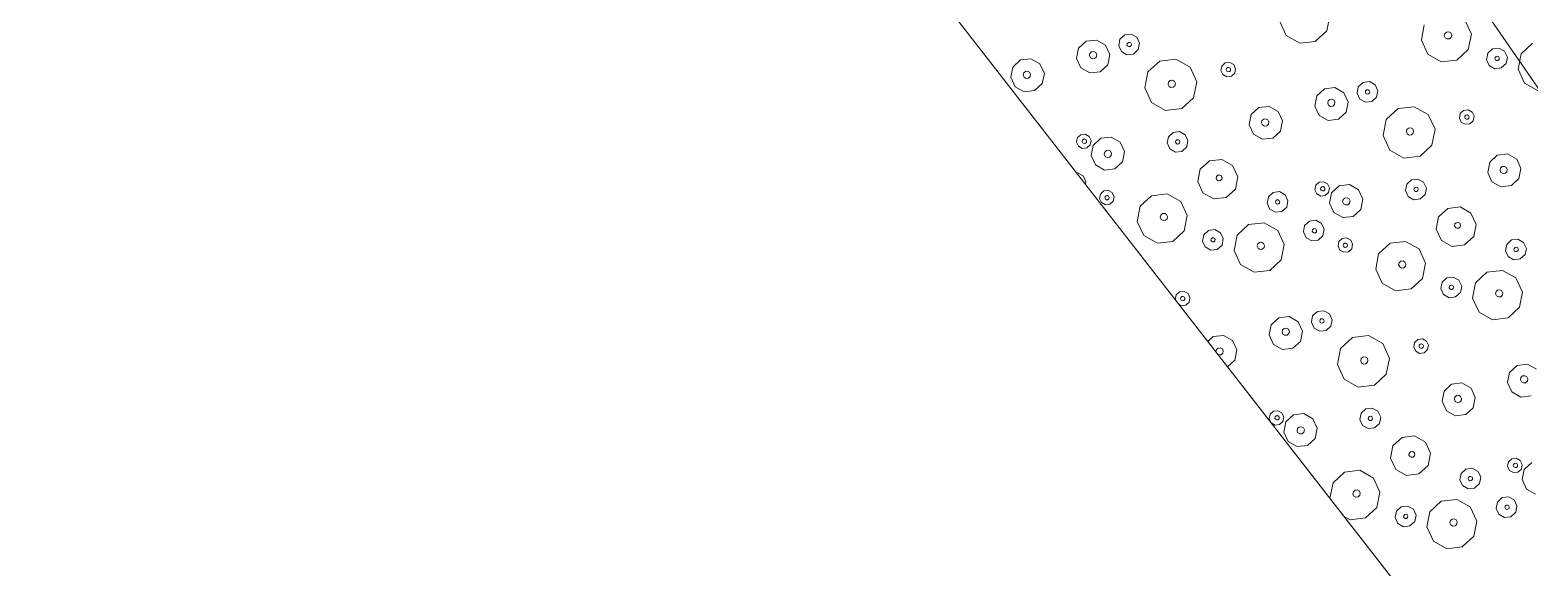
# Model space of a CAD drawing. Header units: metres. Extents: x -2858 to 512, y -1995 to 1252.
# Drawn here: x -968.62 to -957.18, y -850.61 to -846.51 of the extents above; entities that cross this region are included whole.
import ezdxf

# ---------------------------------------------------------------- set-up
doc = ezdxf.new("R2010")
doc.units = ezdxf.units.M
doc.layers.add('Calque commun', color=7, linetype='Continuous')
doc.layers.add('Calque11', color=7, linetype='Continuous')

# ---------------------------------------------------------------- blocks, each defined once
blk = doc.blocks.new('geometrebondepartleger')
at = {"layer": 'Calque11', "color": 7, "linetype": 'Continuous', "lineweight": 9}
blk.add_line((150.346, 147.439, 79), (130.18, 35.908, 79), dxfattribs=at)
blk = doc.blocks.new('pattern')
at = {"layer": 'Calque commun', "color": 54, "linetype": 'Continuous', "lineweight": 9}
for p, q in [((63.921, 53.619), (63.939, 53.542)), ((64.063, 53.527), (64.083, 53.573)), ((64.083, 53.573), (64.125, 53.598)), ((64.125, 53.598), (64.175, 53.593)), ((64.175, 53.593), (64.212, 53.561)), ((64.212, 53.561), (64.223, 53.512)), ((63.839, 53.429), (63.76, 53.436)), ((63.907, 53.469), (63.839, 53.429)), ((63.939, 53.542), (63.907, 53.469)), ((64.074, 53.479), (64.063, 53.527)), ((64.111, 53.446), (64.074, 53.479)), ((64.16, 53.442), (64.111, 53.446)), ((64.124, 53.525), (64.128, 53.535)), ((64.126, 53.515), (64.124, 53.525)), ((64.134, 53.508), (64.126, 53.515)), ((64.128, 53.535), (64.137, 53.54)), ((64.145, 53.507), (64.134, 53.508)), ((64.137, 53.54), (64.148, 53.539)), ((64.153, 53.513), (64.145, 53.507)), ((64.148, 53.539), (64.155, 53.532)), ((64.158, 53.522), (64.153, 53.513)), ((64.155, 53.532), (64.158, 53.522)), ((64.203, 53.467), (64.16, 53.442)), ((64.223, 53.512), (64.203, 53.467)), ((64.373, 53.422), (64.475, 53.482)), ((64.475, 53.482), (64.594, 53.471)), ((64.594, 53.471), (64.683, 53.393)), ((63.808, 53.36), (63.822, 53.392)), ((63.815, 53.326), (63.808, 53.36)), ((63.841, 53.304), (63.815, 53.326)), ((63.822, 53.392), (63.851, 53.41)), ((63.843, 53.36), (63.848, 53.369)), ((63.846, 53.35), (63.843, 53.36)), ((63.853, 53.343), (63.846, 53.35)), ((63.848, 53.369), (63.856, 53.375)), ((63.851, 53.41), (63.886, 53.406)), ((63.864, 53.342), (63.853, 53.343)), ((63.856, 53.375), (63.867, 53.374)), ((63.873, 53.347), (63.864, 53.342)), ((63.867, 53.374), (63.875, 53.367)), ((63.877, 53.357), (63.873, 53.347)), ((63.875, 53.367), (63.877, 53.357)), ((63.905, 53.318), (63.876, 53.3)), ((63.886, 53.406), (63.912, 53.383)), ((63.919, 53.35), (63.905, 53.318)), ((63.912, 53.383), (63.919, 53.35)), ((64.326, 53.313), (64.373, 53.422)), ((64.478, 53.315), (64.493, 53.324)), ((64.493, 53.324), (64.51, 53.322)), ((64.51, 53.322), (64.523, 53.311)), ((64.683, 53.393), (64.708, 53.277)), ((63.876, 53.3), (63.841, 53.304)), ((64.085, 53.176), (64.105, 53.221)), ((64.105, 53.221), (64.147, 53.246)), ((64.147, 53.246), (64.197, 53.241)), ((64.197, 53.241), (64.234, 53.209)), ((64.234, 53.209), (64.244, 53.16)), ((64.352, 53.197), (64.326, 53.313)), ((64.471, 53.299), (64.478, 53.315)), ((64.475, 53.282), (64.471, 53.299)), ((64.488, 53.271), (64.475, 53.282)), ((64.505, 53.269), (64.488, 53.271)), ((64.52, 53.278), (64.505, 53.269)), ((64.527, 53.294), (64.52, 53.278)), ((64.523, 53.311), (64.527, 53.294)), ((64.708, 53.277), (64.661, 53.168)), ((63.385, 53.095), (63.444, 53.042)), ((64.096, 53.127), (64.085, 53.176)), ((64.133, 53.095), (64.096, 53.127)), ((64.182, 53.09), (64.133, 53.095)), ((64.147, 53.171), (64.151, 53.18)), ((64.15, 53.16), (64.147, 53.171)), ((64.157, 53.153), (64.15, 53.16)), ((64.151, 53.18), (64.16, 53.185)), ((64.168, 53.153), (64.157, 53.153)), ((64.16, 53.185), (64.171, 53.184)), ((64.177, 53.158), (64.168, 53.153)), ((64.171, 53.184), (64.179, 53.177)), ((64.181, 53.167), (64.177, 53.158)), ((64.179, 53.177), (64.181, 53.167)), ((64.225, 53.115), (64.182, 53.09)), ((64.244, 53.16), (64.225, 53.115)), ((64.441, 53.119), (64.352, 53.197)), ((64.559, 53.108), (64.441, 53.119)), ((64.661, 53.168), (64.559, 53.108)), ((63.224, 52.912), (63.207, 52.989)), ((63.3, 52.972), (63.306, 52.988)), ((63.303, 52.955), (63.3, 52.972)), ((63.306, 52.988), (63.321, 52.997)), ((63.321, 52.997), (63.339, 52.995)), ((63.339, 52.995), (63.352, 52.984)), ((63.352, 52.984), (63.355, 52.967)), ((63.444, 53.042), (63.461, 52.965)), ((64.629, 53.001), (64.649, 53.046)), ((64.64, 52.952), (64.629, 53.001)), ((64.649, 53.046), (64.692, 53.071)), ((64.692, 53.071), (64.741, 53.066)), ((64.692, 52.996), (64.696, 53.005)), ((64.694, 52.985), (64.692, 52.996)), ((64.702, 52.979), (64.694, 52.985)), ((64.696, 53.005), (64.705, 53.01)), ((64.712, 52.978), (64.702, 52.979)), ((64.705, 53.01), (64.715, 53.009)), ((64.721, 52.983), (64.712, 52.978)), ((64.715, 53.009), (64.723, 53.002)), ((64.725, 52.992), (64.721, 52.983)), ((64.723, 53.002), (64.725, 52.992)), ((64.741, 53.066), (64.778, 53.034)), ((64.789, 52.985), (64.769, 52.94)), ((64.778, 53.034), (64.789, 52.985)), ((63.283, 52.86), (63.224, 52.912)), ((63.362, 52.852), (63.283, 52.86)), ((63.316, 52.944), (63.303, 52.955)), ((63.333, 52.942), (63.316, 52.944)), ((63.348, 52.951), (63.333, 52.942)), ((63.355, 52.967), (63.348, 52.951)), ((63.43, 52.893), (63.362, 52.852)), ((63.461, 52.965), (63.43, 52.893)), ((64.224, 52.814), (64.306, 52.862)), ((64.306, 52.862), (64.4, 52.853)), ((64.677, 52.92), (64.64, 52.952)), ((64.727, 52.915), (64.677, 52.92)), ((64.769, 52.94), (64.727, 52.915)), ((63.647, 52.712), (63.679, 52.784)), ((63.679, 52.784), (63.747, 52.825)), ((63.747, 52.825), (63.825, 52.817)), ((63.825, 52.817), (63.885, 52.765)), ((63.885, 52.765), (63.902, 52.688)), ((64.186, 52.727), (64.224, 52.814)), ((64.4, 52.853), (64.472, 52.79)), ((64.472, 52.79), (64.492, 52.698)), ((64.702, 52.724), (64.804, 52.784)), ((64.804, 52.784), (64.922, 52.773)), ((64.922, 52.773), (65.011, 52.695)), ((63.664, 52.635), (63.647, 52.712)), ((63.724, 52.582), (63.664, 52.635)), ((63.748, 52.696), (63.754, 52.712)), ((63.751, 52.679), (63.748, 52.696)), ((63.764, 52.668), (63.751, 52.679)), ((63.754, 52.712), (63.769, 52.721)), ((63.781, 52.666), (63.764, 52.668)), ((63.769, 52.721), (63.787, 52.719)), ((63.796, 52.675), (63.781, 52.666)), ((63.787, 52.719), (63.8, 52.708)), ((63.803, 52.691), (63.796, 52.675)), ((63.8, 52.708), (63.803, 52.691)), ((63.902, 52.688), (63.87, 52.615)), ((64.207, 52.634), (64.186, 52.727)), ((64.278, 52.571), (64.207, 52.634)), ((64.303, 52.716), (64.308, 52.728)), ((64.306, 52.702), (64.303, 52.716)), ((64.316, 52.693), (64.306, 52.702)), ((64.308, 52.728), (64.32, 52.735)), ((64.33, 52.692), (64.316, 52.693)), ((64.32, 52.735), (64.334, 52.734)), ((64.342, 52.699), (64.33, 52.692)), ((64.334, 52.734), (64.344, 52.725)), ((64.347, 52.711), (64.342, 52.699)), ((64.344, 52.725), (64.347, 52.711)), ((64.492, 52.698), (64.454, 52.611)), ((64.655, 52.615), (64.702, 52.724)), ((65.011, 52.695), (65.022, 52.643)), ((62.793, 52.408), (62.84, 52.517)), ((62.84, 52.517), (62.942, 52.577)), ((62.942, 52.577), (63.06, 52.566)), ((63.06, 52.566), (63.149, 52.487)), ((63.802, 52.575), (63.724, 52.582)), ((63.87, 52.615), (63.802, 52.575)), ((64.373, 52.562), (64.278, 52.571)), ((64.454, 52.611), (64.373, 52.562)), ((64.68, 52.499), (64.655, 52.615)), ((64.8, 52.601), (64.807, 52.617)), ((64.804, 52.584), (64.8, 52.601)), ((64.817, 52.573), (64.804, 52.584)), ((64.807, 52.617), (64.822, 52.626)), ((64.834, 52.571), (64.817, 52.573)), ((64.822, 52.626), (64.839, 52.624)), ((64.849, 52.58), (64.834, 52.571)), ((64.839, 52.624), (64.852, 52.613)), ((64.856, 52.596), (64.849, 52.58)), ((64.852, 52.613), (64.856, 52.596)), ((62.819, 52.292), (62.793, 52.408)), ((62.938, 52.394), (62.945, 52.41)), ((62.945, 52.41), (62.96, 52.418)), ((62.96, 52.418), (62.977, 52.417)), ((62.977, 52.417), (62.99, 52.405)), ((62.99, 52.405), (62.994, 52.388)), ((63.149, 52.487), (63.175, 52.372)), ((64.769, 52.421), (64.68, 52.499)), ((64.887, 52.41), (64.769, 52.421)), ((64.99, 52.47), (64.887, 52.41)), ((64.992, 52.476), (64.99, 52.47)), ((62.552, 52.27), (62.572, 52.316)), ((62.572, 52.316), (62.614, 52.341)), ((62.614, 52.341), (62.663, 52.336)), ((62.663, 52.336), (62.701, 52.304)), ((62.701, 52.304), (62.711, 52.255)), ((62.908, 52.214), (62.819, 52.292)), ((62.942, 52.377), (62.938, 52.394)), ((62.955, 52.365), (62.942, 52.377)), ((62.972, 52.364), (62.955, 52.365)), ((62.987, 52.373), (62.972, 52.364)), ((62.994, 52.388), (62.987, 52.373)), ((63.175, 52.372), (63.128, 52.263)), ((64.252, 52.301), (64.272, 52.347)), ((64.263, 52.253), (64.252, 52.301)), ((64.272, 52.347), (64.315, 52.372)), ((64.315, 52.372), (64.364, 52.367)), ((64.315, 52.296), (64.319, 52.306)), ((64.317, 52.286), (64.315, 52.296)), ((64.325, 52.279), (64.317, 52.286)), ((64.319, 52.306), (64.328, 52.311)), ((64.328, 52.311), (64.338, 52.31)), ((64.338, 52.31), (64.346, 52.303)), ((64.348, 52.293), (64.344, 52.284)), ((64.346, 52.303), (64.348, 52.293)), ((64.364, 52.367), (64.401, 52.334)), ((64.412, 52.286), (64.392, 52.241)), ((64.401, 52.334), (64.412, 52.286)), ((62.563, 52.222), (62.552, 52.27)), ((62.6, 52.189), (62.563, 52.222)), ((62.649, 52.185), (62.6, 52.189)), ((62.614, 52.265), (62.618, 52.275)), ((62.616, 52.255), (62.614, 52.265)), ((62.624, 52.248), (62.616, 52.255)), ((62.618, 52.275), (62.627, 52.28)), ((62.635, 52.247), (62.624, 52.248)), ((62.627, 52.28), (62.638, 52.279)), ((62.644, 52.253), (62.635, 52.247)), ((62.638, 52.279), (62.645, 52.272)), ((62.648, 52.262), (62.644, 52.253)), ((62.645, 52.272), (62.648, 52.262)), ((62.692, 52.21), (62.649, 52.185)), ((62.711, 52.255), (62.692, 52.21)), ((63.026, 52.202), (62.908, 52.214)), ((63.128, 52.263), (63.026, 52.202)), ((63.608, 52.22), (63.621, 52.252)), ((63.615, 52.186), (63.608, 52.22)), ((63.641, 52.163), (63.615, 52.186)), ((63.621, 52.252), (63.651, 52.269)), ((63.645, 52.217), (63.649, 52.227)), ((63.648, 52.207), (63.645, 52.217)), ((63.655, 52.2), (63.648, 52.207)), ((63.649, 52.227), (63.658, 52.232)), ((63.651, 52.269), (63.686, 52.266)), ((63.666, 52.199), (63.655, 52.2)), ((63.658, 52.232), (63.669, 52.231)), ((63.675, 52.205), (63.666, 52.199)), ((63.669, 52.231), (63.677, 52.224)), ((63.679, 52.214), (63.675, 52.205)), ((63.705, 52.178), (63.676, 52.16)), ((63.677, 52.224), (63.679, 52.214)), ((63.686, 52.266), (63.712, 52.243)), ((63.719, 52.21), (63.705, 52.178)), ((63.712, 52.243), (63.719, 52.21)), ((64.3, 52.22), (64.263, 52.253)), ((64.349, 52.216), (64.3, 52.22)), ((64.335, 52.278), (64.325, 52.279)), ((64.344, 52.284), (64.335, 52.278)), ((64.392, 52.241), (64.349, 52.216)), ((63.096, 52.095), (63.116, 52.141)), ((63.107, 52.047), (63.096, 52.095)), ((63.116, 52.141), (63.159, 52.166)), ((63.158, 52.09), (63.163, 52.1)), ((63.161, 52.08), (63.158, 52.09)), ((63.159, 52.166), (63.208, 52.161)), ((63.169, 52.073), (63.161, 52.08)), ((63.163, 52.1), (63.172, 52.105)), ((63.179, 52.072), (63.169, 52.073)), ((63.172, 52.105), (63.182, 52.104)), ((63.188, 52.078), (63.179, 52.072)), ((63.182, 52.104), (63.19, 52.097)), ((63.192, 52.087), (63.188, 52.078)), ((63.19, 52.097), (63.192, 52.087)), ((63.208, 52.161), (63.245, 52.129)), ((63.256, 52.08), (63.236, 52.035)), ((63.245, 52.129), (63.256, 52.08)), ((63.676, 52.16), (63.641, 52.163)), ((63.844, 51.984), (63.893, 52.098)), ((63.893, 52.098), (63.999, 52.16)), ((63.999, 52.16), (64.123, 52.149)), ((64.123, 52.149), (64.215, 52.067)), ((64.215, 52.067), (64.242, 51.946)), ((64.658, 52.042), (64.726, 52.082)), ((64.726, 52.082), (64.805, 52.075)), ((64.805, 52.075), (64.864, 52.022)), ((62.691, 51.909), (62.773, 51.957)), ((62.773, 51.957), (62.867, 51.948)), ((62.867, 51.948), (62.938, 51.885)), ((63.144, 52.014), (63.107, 52.047)), ((63.193, 52.01), (63.144, 52.014)), ((63.236, 52.035), (63.193, 52.01)), ((63.871, 51.863), (63.844, 51.984)), ((64.005, 51.968), (64.012, 51.984)), ((64.009, 51.952), (64.005, 51.968)), ((64.022, 51.94), (64.009, 51.952)), ((64.012, 51.984), (64.027, 51.993)), ((64.027, 51.993), (64.044, 51.991)), ((64.054, 51.947), (64.039, 51.938)), ((64.044, 51.991), (64.057, 51.98)), ((64.061, 51.963), (64.054, 51.947)), ((64.057, 51.98), (64.061, 51.963)), ((64.242, 51.946), (64.193, 51.833)), ((64.626, 51.97), (64.658, 52.042)), ((64.643, 51.892), (64.626, 51.97)), ((64.726, 51.962), (64.733, 51.978)), ((64.73, 51.945), (64.726, 51.962)), ((64.743, 51.934), (64.73, 51.945)), ((64.733, 51.978), (64.748, 51.987)), ((64.748, 51.987), (64.765, 51.985)), ((64.765, 51.985), (64.778, 51.973)), ((64.782, 51.957), (64.775, 51.941)), ((64.778, 51.973), (64.782, 51.957)), ((64.881, 51.945), (64.85, 51.873)), ((64.864, 52.022), (64.881, 51.945)), ((62.114, 51.807), (62.145, 51.879)), ((62.145, 51.879), (62.214, 51.919)), ((62.214, 51.919), (62.292, 51.912)), ((62.292, 51.912), (62.352, 51.86)), ((62.352, 51.86), (62.369, 51.782)), ((62.653, 51.822), (62.691, 51.909)), ((62.775, 51.823), (62.787, 51.83)), ((62.787, 51.83), (62.801, 51.829)), ((62.801, 51.829), (62.811, 51.82)), ((62.938, 51.885), (62.959, 51.793)), ((63.169, 51.819), (63.271, 51.879)), ((63.271, 51.879), (63.389, 51.868)), ((63.389, 51.868), (63.478, 51.789)), ((63.963, 51.782), (63.871, 51.863)), ((64.039, 51.938), (64.022, 51.94)), ((64.193, 51.833), (64.086, 51.77)), ((64.703, 51.84), (64.643, 51.892)), ((64.781, 51.832), (64.703, 51.84)), ((64.76, 51.932), (64.743, 51.934)), ((64.775, 51.941), (64.76, 51.932)), ((64.85, 51.873), (64.781, 51.832)), ((62.131, 51.729), (62.114, 51.807)), ((62.19, 51.677), (62.131, 51.729)), ((62.214, 51.791), (62.221, 51.807)), ((62.218, 51.774), (62.214, 51.791)), ((62.231, 51.762), (62.218, 51.774)), ((62.221, 51.807), (62.236, 51.815)), ((62.248, 51.761), (62.231, 51.762)), ((62.236, 51.815), (62.253, 51.814)), ((62.263, 51.77), (62.248, 51.761)), ((62.253, 51.814), (62.266, 51.802)), ((62.27, 51.785), (62.263, 51.77)), ((62.266, 51.802), (62.27, 51.785)), ((62.369, 51.782), (62.337, 51.71)), ((62.674, 51.729), (62.653, 51.822)), ((62.745, 51.666), (62.674, 51.729)), ((62.769, 51.81), (62.775, 51.823)), ((62.773, 51.797), (62.769, 51.81)), ((62.783, 51.788), (62.773, 51.797)), ((62.797, 51.786), (62.783, 51.788)), ((62.809, 51.793), (62.797, 51.786)), ((62.814, 51.806), (62.809, 51.793)), ((62.811, 51.82), (62.814, 51.806)), ((62.959, 51.793), (62.921, 51.706)), ((63.121, 51.71), (63.169, 51.819)), ((63.274, 51.712), (63.288, 51.72)), ((63.288, 51.72), (63.306, 51.719)), ((63.306, 51.719), (63.319, 51.707)), ((63.478, 51.789), (63.504, 51.674)), ((64.086, 51.77), (63.963, 51.782)), ((64.75, 51.764), (64.764, 51.796)), ((64.758, 51.73), (64.75, 51.764)), ((64.784, 51.707), (64.758, 51.73)), ((64.764, 51.796), (64.794, 51.813)), ((64.786, 51.764), (64.79, 51.773)), ((64.788, 51.753), (64.786, 51.764)), ((64.796, 51.747), (64.788, 51.753)), ((64.79, 51.773), (64.799, 51.778)), ((64.794, 51.813), (64.828, 51.81)), ((64.806, 51.746), (64.796, 51.747)), ((64.799, 51.778), (64.809, 51.777)), ((64.815, 51.751), (64.806, 51.746)), ((64.809, 51.777), (64.817, 51.77)), ((64.819, 51.76), (64.815, 51.751)), ((64.817, 51.77), (64.819, 51.76)), ((64.848, 51.722), (64.818, 51.704)), ((64.828, 51.81), (64.854, 51.787)), ((64.861, 51.753), (64.848, 51.722)), ((64.854, 51.787), (64.862, 51.754)), ((62.269, 51.67), (62.19, 51.677)), ((62.337, 51.71), (62.269, 51.67)), ((62.84, 51.657), (62.745, 51.666)), ((62.921, 51.706), (62.84, 51.657)), ((63.147, 51.594), (63.121, 51.71)), ((63.267, 51.696), (63.274, 51.712)), ((63.27, 51.679), (63.267, 51.696)), ((63.283, 51.667), (63.27, 51.679)), ((63.301, 51.666), (63.283, 51.667)), ((63.316, 51.675), (63.301, 51.666)), ((63.322, 51.691), (63.316, 51.675)), ((63.319, 51.707), (63.322, 51.691)), ((63.504, 51.674), (63.456, 51.565)), ((63.965, 51.576), (64.008, 51.601)), ((64.008, 51.601), (64.057, 51.596)), ((64.818, 51.704), (64.784, 51.707)), ((61.616, 51.582), (61.642, 51.466)), ((63.236, 51.516), (63.147, 51.594)), ((63.354, 51.504), (63.236, 51.516)), ((63.456, 51.565), (63.354, 51.504)), ((63.946, 51.531), (63.965, 51.576)), ((63.957, 51.482), (63.946, 51.531)), ((64.008, 51.526), (64.012, 51.535)), ((64.01, 51.515), (64.008, 51.526)), ((64.018, 51.508), (64.01, 51.515)), ((64.012, 51.535), (64.021, 51.54)), ((64.028, 51.508), (64.018, 51.508)), ((64.021, 51.54), (64.031, 51.539)), ((64.037, 51.513), (64.028, 51.508)), ((64.031, 51.539), (64.039, 51.532)), ((64.041, 51.522), (64.037, 51.513)), ((64.039, 51.532), (64.041, 51.522)), ((64.057, 51.596), (64.094, 51.564)), ((64.105, 51.515), (64.085, 51.47)), ((64.094, 51.564), (64.105, 51.515)), ((64.181, 51.466), (64.249, 51.506)), ((64.249, 51.506), (64.327, 51.498)), ((64.327, 51.498), (64.387, 51.446)), ((61.642, 51.466), (61.595, 51.358)), ((62.719, 51.396), (62.739, 51.442)), ((62.73, 51.348), (62.719, 51.396)), ((62.739, 51.442), (62.781, 51.467)), ((62.781, 51.467), (62.831, 51.462)), ((62.781, 51.391), (62.786, 51.401)), ((62.784, 51.381), (62.781, 51.391)), ((62.791, 51.374), (62.784, 51.381)), ((62.786, 51.401), (62.795, 51.406)), ((62.802, 51.373), (62.791, 51.374)), ((62.795, 51.406), (62.805, 51.405)), ((62.811, 51.378), (62.802, 51.373)), ((62.805, 51.405), (62.813, 51.398)), ((62.815, 51.388), (62.811, 51.378)), ((62.813, 51.398), (62.815, 51.388)), ((62.831, 51.462), (62.868, 51.429)), ((62.879, 51.381), (62.859, 51.336)), ((62.868, 51.429), (62.879, 51.381)), ((63.994, 51.45), (63.957, 51.482)), ((64.043, 51.445), (63.994, 51.45)), ((64.085, 51.47), (64.043, 51.445)), ((64.149, 51.393), (64.181, 51.466)), ((64.166, 51.316), (64.149, 51.393)), ((64.242, 51.376), (64.249, 51.392)), ((64.246, 51.359), (64.242, 51.376)), ((64.249, 51.392), (64.264, 51.4)), ((64.264, 51.4), (64.281, 51.399)), ((64.281, 51.399), (64.294, 51.387)), ((64.298, 51.37), (64.291, 51.354)), ((64.294, 51.387), (64.298, 51.37)), ((64.387, 51.446), (64.404, 51.369)), ((61.493, 51.297), (61.374, 51.308)), ((61.595, 51.358), (61.493, 51.297)), ((61.583, 51.236), (61.625, 51.261)), ((61.625, 51.261), (61.675, 51.256)), ((61.675, 51.256), (61.712, 51.223)), ((62.074, 51.315), (62.088, 51.347)), ((62.082, 51.281), (62.074, 51.315)), ((62.108, 51.258), (62.082, 51.281)), ((62.088, 51.347), (62.118, 51.364)), ((62.142, 51.255), (62.108, 51.258)), ((62.112, 51.312), (62.116, 51.322)), ((62.114, 51.302), (62.112, 51.312)), ((62.122, 51.295), (62.114, 51.302)), ((62.116, 51.322), (62.125, 51.327)), ((62.118, 51.364), (62.152, 51.361)), ((62.133, 51.294), (62.122, 51.295)), ((62.125, 51.327), (62.136, 51.326)), ((62.141, 51.299), (62.133, 51.294)), ((62.136, 51.326), (62.143, 51.319)), ((62.146, 51.309), (62.141, 51.299)), ((62.172, 51.273), (62.142, 51.255)), ((62.143, 51.319), (62.146, 51.309)), ((62.152, 51.361), (62.178, 51.338)), ((62.186, 51.304), (62.172, 51.273)), ((62.178, 51.338), (62.186, 51.304)), ((62.767, 51.315), (62.73, 51.348)), ((62.816, 51.311), (62.767, 51.315)), ((62.859, 51.336), (62.816, 51.311)), ((63.419, 51.276), (63.433, 51.308)), ((63.427, 51.242), (63.419, 51.276)), ((63.433, 51.308), (63.463, 51.326)), ((63.459, 51.273), (63.463, 51.283)), ((63.461, 51.263), (63.459, 51.273)), ((63.469, 51.256), (63.461, 51.263)), ((63.463, 51.326), (63.497, 51.322)), ((63.463, 51.283), (63.472, 51.288)), ((63.479, 51.255), (63.469, 51.256)), ((63.472, 51.288), (63.482, 51.287)), ((63.488, 51.261), (63.479, 51.255)), ((63.482, 51.287), (63.49, 51.28)), ((63.492, 51.27), (63.488, 51.261)), ((63.49, 51.28), (63.492, 51.27)), ((63.497, 51.322), (63.523, 51.299)), ((63.531, 51.266), (63.517, 51.234)), ((63.523, 51.299), (63.531, 51.266)), ((64.226, 51.263), (64.166, 51.316)), ((64.304, 51.256), (64.226, 51.263)), ((64.259, 51.347), (64.246, 51.359)), ((64.276, 51.346), (64.259, 51.347)), ((64.291, 51.354), (64.276, 51.346)), ((64.372, 51.296), (64.304, 51.256)), ((64.404, 51.369), (64.372, 51.296)), ((61.563, 51.19), (61.583, 51.236)), ((61.574, 51.142), (61.563, 51.19)), ((61.611, 51.109), (61.574, 51.142)), ((61.625, 51.185), (61.629, 51.195)), ((61.628, 51.175), (61.625, 51.185)), ((61.635, 51.168), (61.628, 51.175)), ((61.629, 51.195), (61.638, 51.2)), ((61.646, 51.167), (61.635, 51.168)), ((61.638, 51.2), (61.649, 51.199)), ((61.655, 51.172), (61.646, 51.167)), ((61.649, 51.199), (61.657, 51.192)), ((61.659, 51.182), (61.655, 51.172)), ((61.657, 51.192), (61.659, 51.182)), ((61.722, 51.175), (61.703, 51.13)), ((61.712, 51.223), (61.722, 51.175)), ((62.311, 51.079), (62.36, 51.192)), ((62.36, 51.192), (62.466, 51.255)), ((62.466, 51.255), (62.589, 51.243)), ((62.589, 51.243), (62.682, 51.162)), ((62.682, 51.162), (62.709, 51.041)), ((63.125, 51.137), (63.193, 51.177)), ((63.193, 51.177), (63.271, 51.17)), ((63.271, 51.17), (63.331, 51.117)), ((63.453, 51.22), (63.427, 51.242)), ((63.487, 51.216), (63.453, 51.22)), ((63.517, 51.234), (63.487, 51.216)), ((64.59, 51.115), (64.621, 51.188)), ((64.621, 51.188), (64.689, 51.228)), ((64.689, 51.228), (64.765, 51.221)), ((61.66, 51.105), (61.611, 51.109)), ((61.703, 51.13), (61.66, 51.105)), ((62.338, 50.958), (62.311, 51.079)), ((62.472, 51.063), (62.479, 51.079)), ((62.476, 51.046), (62.472, 51.063)), ((62.489, 51.035), (62.476, 51.046)), ((62.479, 51.079), (62.494, 51.088)), ((62.506, 51.033), (62.489, 51.035)), ((62.494, 51.088), (62.511, 51.086)), ((62.521, 51.042), (62.506, 51.033)), ((62.511, 51.086), (62.524, 51.075)), ((62.528, 51.058), (62.521, 51.042)), ((62.524, 51.075), (62.528, 51.058)), ((62.709, 51.041), (62.66, 50.928)), ((63.093, 51.064), (63.125, 51.137)), ((63.11, 50.987), (63.093, 51.064)), ((63.193, 51.057), (63.2, 51.073)), ((63.197, 51.04), (63.193, 51.057)), ((63.21, 51.028), (63.197, 51.04)), ((63.2, 51.073), (63.215, 51.081)), ((63.227, 51.027), (63.21, 51.028)), ((63.215, 51.081), (63.232, 51.08)), ((63.242, 51.035), (63.227, 51.027)), ((63.232, 51.08), (63.245, 51.068)), ((63.249, 51.051), (63.242, 51.035)), ((63.245, 51.068), (63.249, 51.051)), ((63.348, 51.04), (63.316, 50.967)), ((63.331, 51.117), (63.348, 51.04)), ((63.473, 51.026), (63.492, 51.071)), ((63.492, 51.071), (63.535, 51.096)), ((63.533, 51.024), (63.538, 51.033)), ((63.535, 51.096), (63.584, 51.092)), ((63.538, 51.033), (63.547, 51.039)), ((63.547, 51.039), (63.557, 51.038)), ((63.557, 51.038), (63.565, 51.031)), ((63.565, 51.031), (63.567, 51.021)), ((63.584, 51.092), (63.621, 51.059)), ((63.621, 51.059), (63.632, 51.011)), ((64.607, 51.038), (64.59, 51.115)), ((64.666, 50.986), (64.607, 51.038)), ((64.69, 51.1), (64.697, 51.116)), ((64.694, 51.083), (64.69, 51.1)), ((64.707, 51.071), (64.694, 51.083)), ((64.697, 51.116), (64.712, 51.124)), ((64.724, 51.07), (64.707, 51.071)), ((64.712, 51.124), (64.729, 51.123)), ((64.739, 51.078), (64.724, 51.07)), ((64.729, 51.123), (64.742, 51.111)), ((64.74, 51.081), (64.739, 51.078)), ((64.742, 51.111), (64.744, 51.103)), ((61.588, 50.805), (61.635, 50.914)), ((61.635, 50.914), (61.738, 50.974)), ((61.738, 50.974), (61.856, 50.963)), ((61.856, 50.963), (61.945, 50.884)), ((62.43, 50.876), (62.338, 50.958)), ((62.66, 50.928), (62.553, 50.865)), ((63.17, 50.935), (63.11, 50.987)), ((63.248, 50.927), (63.17, 50.935)), ((63.316, 50.967), (63.248, 50.927)), ((63.483, 50.978), (63.473, 51.026)), ((63.52, 50.945), (63.483, 50.978)), ((63.57, 50.94), (63.52, 50.945)), ((63.536, 51.014), (63.533, 51.024)), ((63.544, 51.007), (63.536, 51.014)), ((63.554, 51.006), (63.544, 51.007)), ((63.563, 51.011), (63.554, 51.006)), ((63.567, 51.021), (63.563, 51.011)), ((63.612, 50.965), (63.57, 50.94)), ((63.632, 51.011), (63.612, 50.965)), ((63.735, 50.812), (63.783, 50.92)), ((63.783, 50.92), (63.885, 50.981)), ((63.885, 50.981), (64.003, 50.97)), ((64.003, 50.97), (64.092, 50.891)), ((64.722, 50.981), (64.666, 50.986)), ((61.733, 50.791), (61.74, 50.807)), ((61.74, 50.807), (61.755, 50.815)), ((61.755, 50.815), (61.772, 50.814)), ((61.772, 50.814), (61.785, 50.802)), ((61.785, 50.802), (61.789, 50.785)), ((61.945, 50.884), (61.97, 50.768)), ((62.553, 50.865), (62.43, 50.876)), ((63.217, 50.859), (63.231, 50.89)), ((63.225, 50.825), (63.217, 50.859)), ((63.251, 50.802), (63.225, 50.825)), ((63.231, 50.89), (63.261, 50.908)), ((63.285, 50.799), (63.251, 50.802)), ((63.253, 50.858), (63.257, 50.868)), ((63.255, 50.848), (63.253, 50.858)), ((63.263, 50.841), (63.255, 50.848)), ((63.257, 50.868), (63.266, 50.873)), ((63.261, 50.908), (63.295, 50.905)), ((63.273, 50.84), (63.263, 50.841)), ((63.266, 50.873), (63.276, 50.872)), ((63.282, 50.846), (63.273, 50.84)), ((63.276, 50.872), (63.284, 50.865)), ((63.286, 50.855), (63.282, 50.846)), ((63.284, 50.865), (63.286, 50.855)), ((63.315, 50.816), (63.285, 50.799)), ((63.295, 50.905), (63.321, 50.882)), ((63.329, 50.848), (63.315, 50.816)), ((63.321, 50.882), (63.329, 50.848)), ((63.761, 50.696), (63.735, 50.812)), ((63.881, 50.797), (63.888, 50.813)), ((63.888, 50.813), (63.902, 50.822)), ((63.902, 50.822), (63.92, 50.82)), ((63.92, 50.82), (63.933, 50.809)), ((63.933, 50.809), (63.936, 50.792)), ((64.092, 50.891), (64.118, 50.775)), ((61.737, 50.774), (61.733, 50.791)), ((61.75, 50.762), (61.737, 50.774)), ((61.767, 50.761), (61.75, 50.762)), ((61.782, 50.769), (61.767, 50.761)), ((61.789, 50.785), (61.782, 50.769)), ((61.97, 50.768), (61.923, 50.66)), ((62.432, 50.671), (62.475, 50.696)), ((62.475, 50.696), (62.524, 50.691)), ((62.524, 50.691), (62.561, 50.659)), ((63.494, 50.674), (63.514, 50.719)), ((63.514, 50.719), (63.557, 50.745)), ((63.557, 50.745), (63.606, 50.74)), ((63.561, 50.678), (63.57, 50.684)), ((63.57, 50.684), (63.58, 50.683)), ((63.606, 50.74), (63.643, 50.707)), ((63.643, 50.707), (63.654, 50.659)), ((63.85, 50.617), (63.761, 50.696)), ((63.884, 50.781), (63.881, 50.797)), ((63.897, 50.769), (63.884, 50.781)), ((63.915, 50.767), (63.897, 50.769)), ((63.93, 50.776), (63.915, 50.767)), ((63.936, 50.792), (63.93, 50.776)), ((64.118, 50.775), (64.07, 50.666)), ((61.923, 50.66), (61.821, 50.599)), ((62.413, 50.625), (62.432, 50.671)), ((62.423, 50.577), (62.413, 50.625)), ((62.46, 50.544), (62.423, 50.577)), ((62.475, 50.62), (62.479, 50.63)), ((62.477, 50.61), (62.475, 50.62)), ((62.485, 50.603), (62.477, 50.61)), ((62.479, 50.63), (62.488, 50.635)), ((62.495, 50.602), (62.485, 50.603)), ((62.488, 50.635), (62.498, 50.634)), ((62.504, 50.608), (62.495, 50.602)), ((62.498, 50.634), (62.506, 50.627)), ((62.508, 50.617), (62.504, 50.608)), ((62.506, 50.627), (62.508, 50.617)), ((62.572, 50.61), (62.552, 50.565)), ((62.561, 50.659), (62.572, 50.61)), ((62.647, 50.56), (62.715, 50.601)), ((62.715, 50.601), (62.794, 50.593)), ((62.794, 50.593), (62.854, 50.541)), ((63.505, 50.626), (63.494, 50.674)), ((63.542, 50.593), (63.505, 50.626)), ((63.592, 50.588), (63.542, 50.593)), ((63.557, 50.669), (63.561, 50.678)), ((63.559, 50.659), (63.557, 50.669)), ((63.567, 50.652), (63.559, 50.659)), ((63.577, 50.651), (63.567, 50.652)), ((63.586, 50.656), (63.577, 50.651)), ((63.58, 50.683), (63.588, 50.676)), ((63.59, 50.666), (63.586, 50.656)), ((63.588, 50.676), (63.59, 50.666)), ((63.634, 50.614), (63.592, 50.588)), ((63.654, 50.659), (63.634, 50.614)), ((63.968, 50.606), (63.85, 50.617)), ((64.07, 50.666), (63.968, 50.606)), ((64.058, 50.544), (64.101, 50.57)), ((64.101, 50.57), (64.15, 50.565)), ((64.55, 50.624), (64.564, 50.656)), ((64.558, 50.59), (64.55, 50.624)), ((64.584, 50.567), (64.558, 50.59)), ((64.564, 50.656), (64.594, 50.673)), ((64.588, 50.621), (64.592, 50.63)), ((64.59, 50.611), (64.588, 50.621)), ((64.598, 50.604), (64.59, 50.611)), ((64.592, 50.63), (64.601, 50.636)), ((64.594, 50.673), (64.628, 50.67)), ((64.608, 50.603), (64.598, 50.604)), ((64.601, 50.636), (64.611, 50.635)), ((64.617, 50.608), (64.608, 50.603)), ((64.611, 50.635), (64.619, 50.628)), ((64.621, 50.618), (64.617, 50.608)), ((64.648, 50.581), (64.618, 50.564)), ((64.619, 50.628), (64.621, 50.618)), ((64.628, 50.67), (64.654, 50.647)), ((64.651, 50.589), (64.648, 50.581)), ((64.654, 50.647), (64.658, 50.628)), ((62.51, 50.54), (62.46, 50.544)), ((62.552, 50.565), (62.51, 50.54)), ((62.616, 50.488), (62.647, 50.56)), ((62.633, 50.411), (62.616, 50.488)), ((62.709, 50.47), (62.716, 50.486)), ((62.713, 50.454), (62.709, 50.47)), ((62.716, 50.486), (62.731, 50.495)), ((62.731, 50.495), (62.748, 50.494)), ((62.748, 50.494), (62.761, 50.482)), ((62.765, 50.465), (62.758, 50.449)), ((62.761, 50.482), (62.765, 50.465)), ((62.871, 50.464), (62.839, 50.391)), ((62.854, 50.541), (62.871, 50.464)), ((64.039, 50.499), (64.058, 50.544)), ((64.05, 50.451), (64.039, 50.499)), ((64.101, 50.494), (64.105, 50.504)), ((64.103, 50.484), (64.101, 50.494)), ((64.111, 50.477), (64.103, 50.484)), ((64.105, 50.504), (64.114, 50.509)), ((64.121, 50.476), (64.111, 50.477)), ((64.114, 50.509), (64.124, 50.508)), ((64.13, 50.481), (64.121, 50.476)), ((64.124, 50.508), (64.132, 50.501)), ((64.134, 50.491), (64.13, 50.481)), ((64.132, 50.501), (64.134, 50.491)), ((64.15, 50.565), (64.187, 50.532)), ((64.198, 50.484), (64.178, 50.439)), ((64.187, 50.532), (64.198, 50.484)), ((64.618, 50.564), (64.584, 50.567)), ((62.692, 50.358), (62.633, 50.411)), ((62.771, 50.351), (62.692, 50.358)), ((62.726, 50.442), (62.713, 50.454)), ((62.743, 50.44), (62.726, 50.442)), ((62.758, 50.449), (62.743, 50.44)), ((62.839, 50.391), (62.771, 50.351)), ((63.634, 50.312), (63.715, 50.361)), ((63.715, 50.361), (63.81, 50.352)), ((63.81, 50.352), (63.881, 50.289)), ((64.087, 50.418), (64.05, 50.451)), ((64.136, 50.413), (64.087, 50.418)), ((64.178, 50.439), (64.136, 50.413)), ((63.056, 50.21), (63.088, 50.283)), ((63.088, 50.283), (63.156, 50.323)), ((63.156, 50.323), (63.235, 50.316)), ((63.235, 50.316), (63.294, 50.263)), ((63.294, 50.263), (63.311, 50.186)), ((63.596, 50.225), (63.634, 50.312)), ((63.712, 50.214), (63.718, 50.227)), ((63.718, 50.227), (63.729, 50.234)), ((63.729, 50.234), (63.743, 50.232)), ((63.743, 50.232), (63.754, 50.223)), ((63.881, 50.289), (63.902, 50.196)), ((64.111, 50.223), (64.213, 50.283)), ((64.213, 50.283), (64.331, 50.272)), ((64.331, 50.272), (64.42, 50.193)), ((63.074, 50.133), (63.056, 50.21)), ((63.133, 50.081), (63.074, 50.133)), ((63.157, 50.194), (63.164, 50.21)), ((63.161, 50.178), (63.157, 50.194)), ((63.174, 50.166), (63.161, 50.178)), ((63.164, 50.21), (63.179, 50.219)), ((63.191, 50.164), (63.174, 50.166)), ((63.179, 50.219), (63.196, 50.217)), ((63.206, 50.173), (63.191, 50.164)), ((63.196, 50.217), (63.209, 50.206)), ((63.213, 50.189), (63.206, 50.173)), ((63.209, 50.206), (63.213, 50.189)), ((63.28, 50.113), (63.212, 50.073)), ((63.311, 50.186), (63.28, 50.113)), ((63.616, 50.133), (63.596, 50.225)), ((63.688, 50.07), (63.616, 50.133)), ((63.715, 50.201), (63.712, 50.214)), ((63.725, 50.191), (63.715, 50.201)), ((63.739, 50.19), (63.725, 50.191)), ((63.751, 50.197), (63.739, 50.19)), ((63.757, 50.21), (63.751, 50.197)), ((63.754, 50.223), (63.757, 50.21)), ((63.902, 50.196), (63.864, 50.109)), ((64.064, 50.114), (64.111, 50.223)), ((64.09, 49.998), (64.064, 50.114)), ((64.209, 50.099), (64.216, 50.115)), ((64.216, 50.115), (64.231, 50.124)), ((64.231, 50.124), (64.248, 50.123)), ((64.248, 50.123), (64.261, 50.111)), ((64.42, 50.193), (64.446, 50.077)), ((62.249, 50.015), (62.352, 50.076)), ((62.352, 50.076), (62.47, 50.064)), ((62.47, 50.064), (62.559, 49.986)), ((63.212, 50.073), (63.133, 50.081)), ((63.782, 50.061), (63.688, 50.07)), ((63.864, 50.109), (63.782, 50.061)), ((64.179, 49.919), (64.09, 49.998)), ((64.213, 50.083), (64.209, 50.099)), ((64.226, 50.071), (64.213, 50.083)), ((64.243, 50.069), (64.226, 50.071)), ((64.258, 50.078), (64.243, 50.069)), ((64.265, 50.094), (64.258, 50.078)), ((64.261, 50.111), (64.265, 50.094)), ((64.446, 50.077), (64.399, 49.968)), ((62.559, 49.986), (62.585, 49.87)), ((64.297, 49.908), (64.179, 49.919)), ((64.399, 49.968), (64.297, 49.908)), ((62.585, 49.87), (62.537, 49.761)), ((63.662, 49.8), (63.681, 49.845)), ((63.673, 49.752), (63.662, 49.8)), ((63.681, 49.845), (63.724, 49.87)), ((63.724, 49.87), (63.773, 49.866)), ((63.724, 49.795), (63.728, 49.804)), ((63.726, 49.785), (63.724, 49.795)), ((63.734, 49.778), (63.726, 49.785)), ((63.728, 49.804), (63.737, 49.809)), ((63.744, 49.777), (63.734, 49.778)), ((63.737, 49.809), (63.747, 49.809)), ((63.753, 49.782), (63.744, 49.777)), ((63.747, 49.809), (63.755, 49.802)), ((63.757, 49.792), (63.753, 49.782)), ((63.755, 49.802), (63.757, 49.792)), ((63.773, 49.866), (63.81, 49.833)), ((63.821, 49.785), (63.801, 49.739)), ((63.81, 49.833), (63.821, 49.785)), ((63.017, 49.719), (63.031, 49.75)), ((63.024, 49.685), (63.017, 49.719)), ((63.05, 49.662), (63.024, 49.685)), ((63.031, 49.75), (63.06, 49.768)), ((63.085, 49.659), (63.05, 49.662)), ((63.055, 49.716), (63.059, 49.725)), ((63.057, 49.706), (63.055, 49.716)), ((63.065, 49.699), (63.057, 49.706)), ((63.059, 49.725), (63.068, 49.731)), ((63.06, 49.768), (63.095, 49.765)), ((63.075, 49.698), (63.065, 49.699)), ((63.068, 49.731), (63.078, 49.73)), ((63.084, 49.703), (63.075, 49.698)), ((63.078, 49.73), (63.086, 49.723)), ((63.088, 49.713), (63.084, 49.703)), ((63.115, 49.676), (63.085, 49.659)), ((63.086, 49.723), (63.088, 49.713)), ((63.095, 49.765), (63.121, 49.742)), ((63.128, 49.708), (63.115, 49.676)), ((63.121, 49.742), (63.128, 49.708)), ((63.302, 49.596), (63.409, 49.659)), ((63.409, 49.659), (63.532, 49.647)), ((63.71, 49.719), (63.673, 49.752)), ((63.759, 49.714), (63.71, 49.719)), ((63.801, 49.739), (63.759, 49.714)), ((64.362, 49.68), (64.376, 49.712)), ((64.369, 49.646), (64.362, 49.68)), ((64.376, 49.712), (64.406, 49.729)), ((64.401, 49.677), (64.406, 49.687)), ((64.404, 49.667), (64.401, 49.677)), ((64.411, 49.66), (64.404, 49.667)), ((64.406, 49.729), (64.44, 49.726)), ((64.406, 49.687), (64.414, 49.692)), ((64.422, 49.659), (64.411, 49.66)), ((64.414, 49.692), (64.425, 49.691)), ((64.431, 49.664), (64.422, 49.659)), ((64.425, 49.691), (64.433, 49.684)), ((64.435, 49.674), (64.431, 49.664)), ((64.433, 49.684), (64.435, 49.674)), ((64.44, 49.726), (64.466, 49.703)), ((64.473, 49.669), (64.46, 49.637)), ((64.466, 49.703), (64.473, 49.669)), ((63.253, 49.483), (63.302, 49.596)), ((63.532, 49.647), (63.625, 49.565)), ((63.625, 49.565), (63.651, 49.445)), ((64.036, 49.468), (64.067, 49.541)), ((64.067, 49.541), (64.135, 49.581)), ((64.135, 49.581), (64.214, 49.573)), ((64.214, 49.573), (64.273, 49.521)), ((64.395, 49.623), (64.369, 49.646)), ((64.43, 49.62), (64.395, 49.623)), ((64.46, 49.637), (64.43, 49.62)), ((63.28, 49.362), (63.253, 49.483)), ((63.414, 49.467), (63.421, 49.483)), ((63.418, 49.45), (63.414, 49.467)), ((63.431, 49.439), (63.418, 49.45)), ((63.421, 49.483), (63.436, 49.492)), ((63.448, 49.437), (63.431, 49.439)), ((63.436, 49.492), (63.453, 49.49)), ((63.463, 49.446), (63.448, 49.437)), ((63.453, 49.49), (63.466, 49.478)), ((63.47, 49.462), (63.463, 49.446)), ((63.466, 49.478), (63.47, 49.462)), ((63.651, 49.445), (63.602, 49.331)), ((64.053, 49.391), (64.036, 49.468)), ((64.136, 49.46), (64.143, 49.476)), ((64.14, 49.443), (64.136, 49.46)), ((64.153, 49.432), (64.14, 49.443)), ((64.143, 49.476), (64.158, 49.485)), ((64.17, 49.43), (64.153, 49.432)), ((64.158, 49.485), (64.175, 49.483)), ((64.185, 49.439), (64.17, 49.43)), ((64.175, 49.483), (64.188, 49.472)), ((64.192, 49.455), (64.185, 49.439)), ((64.188, 49.472), (64.192, 49.455)), ((64.29, 49.444), (64.259, 49.371)), ((64.273, 49.521), (64.29, 49.444)), ((64.415, 49.43), (64.435, 49.475)), ((64.426, 49.381), (64.415, 49.43)), ((64.435, 49.475), (64.451, 49.485)), ((63.373, 49.28), (63.28, 49.362)), ((63.602, 49.331), (63.496, 49.268)), ((64.112, 49.338), (64.053, 49.391)), ((64.191, 49.331), (64.112, 49.338)), ((64.173, 49.294), (64.203, 49.312)), ((64.259, 49.371), (64.191, 49.331)), ((64.203, 49.312), (64.238, 49.308)), ((64.432, 49.376), (64.426, 49.381)), ((63.496, 49.268), (63.373, 49.28)), ((64.16, 49.262), (64.173, 49.294)), ((64.167, 49.229), (64.16, 49.262)), ((64.193, 49.206), (64.167, 49.229)), ((64.227, 49.202), (64.193, 49.206)), ((64.195, 49.262), (64.199, 49.271)), ((64.197, 49.252), (64.195, 49.262)), ((64.205, 49.245), (64.197, 49.252)), ((64.199, 49.271), (64.208, 49.277)), ((64.216, 49.244), (64.205, 49.245)), ((64.208, 49.277), (64.219, 49.276)), ((64.225, 49.249), (64.216, 49.244)), ((64.219, 49.276), (64.226, 49.269)), ((64.229, 49.259), (64.225, 49.249)), ((64.226, 49.269), (64.229, 49.259)), ((64.257, 49.22), (64.227, 49.202)), ((64.238, 49.308), (64.264, 49.285)), ((64.271, 49.252), (64.257, 49.22)), ((64.264, 49.285), (64.271, 49.252)), ((63.375, 49.074), (63.417, 49.1)), ((63.417, 49.1), (63.467, 49.095)), ((63.467, 49.095), (63.504, 49.062)), ((63.355, 49.029), (63.375, 49.074)), ((63.366, 48.981), (63.355, 49.029)), ((63.403, 48.948), (63.366, 48.981)), ((63.417, 49.024), (63.421, 49.033)), ((63.42, 49.014), (63.417, 49.024)), ((63.427, 49.007), (63.42, 49.014)), ((63.421, 49.033), (63.43, 49.039)), ((63.438, 49.006), (63.427, 49.007)), ((63.43, 49.039), (63.441, 49.038)), ((63.447, 49.011), (63.438, 49.006)), ((63.441, 49.038), (63.448, 49.031)), ((63.451, 49.021), (63.447, 49.011)), ((63.448, 49.031), (63.451, 49.021)), ((63.495, 48.969), (63.452, 48.943)), ((63.514, 49.014), (63.495, 48.969)), ((63.504, 49.062), (63.514, 49.014)), ((63.59, 48.964), (63.658, 49.004)), ((63.658, 49.004), (63.737, 48.997)), ((63.737, 48.997), (63.796, 48.944)), ((63.452, 48.943), (63.403, 48.948)), ((63.558, 48.891), (63.59, 48.964)), ((63.576, 48.814), (63.558, 48.891)), ((63.651, 48.874), (63.658, 48.89)), ((63.655, 48.857), (63.651, 48.874)), ((63.668, 48.846), (63.655, 48.857)), ((63.658, 48.89), (63.673, 48.899)), ((63.673, 48.899), (63.69, 48.897)), ((63.69, 48.897), (63.703, 48.886)), ((63.707, 48.869), (63.7, 48.853)), ((63.703, 48.886), (63.707, 48.869)), ((63.813, 48.867), (63.782, 48.795)), ((63.796, 48.944), (63.813, 48.867)), ((63.635, 48.762), (63.576, 48.814)), ((63.714, 48.754), (63.635, 48.762)), ((63.685, 48.844), (63.668, 48.846)), ((63.7, 48.853), (63.685, 48.844)), ((63.782, 48.795), (63.714, 48.754)), ((63.999, 48.614), (64.03, 48.687)), ((64.03, 48.687), (64.099, 48.727)), ((64.099, 48.727), (64.177, 48.719)), ((64.177, 48.719), (64.237, 48.667)), ((64.237, 48.667), (64.254, 48.59)), ((64.016, 48.537), (63.999, 48.614)), ((64.075, 48.484), (64.016, 48.537)), ((64.099, 48.598), (64.106, 48.614)), ((64.103, 48.581), (64.099, 48.598)), ((64.116, 48.57), (64.103, 48.581)), ((64.106, 48.614), (64.121, 48.623)), ((64.133, 48.568), (64.116, 48.57)), ((64.121, 48.623), (64.138, 48.621)), ((64.148, 48.577), (64.133, 48.568)), ((64.138, 48.621), (64.151, 48.61)), ((64.155, 48.593), (64.148, 48.577)), ((64.151, 48.61), (64.155, 48.593)), ((64.222, 48.517), (64.154, 48.477)), ((64.254, 48.59), (64.222, 48.517)), ((64.154, 48.477), (64.075, 48.484))]:
    blk.add_line(p, q, dxfattribs=at)
at = {"layer": 'Calque commun', "color": 7, "linetype": 'Continuous', "lineweight": 9}
mesh = blk.add_polyface(dxfattribs=at)
corners = [(70.85, 113.541), (53.835, 19.169), (74.728, 106.324), (76.043, 113.598), (74.769, 106.176), (58.808, 18.27), (114.17, 105.207), (114.17, 98.539)]
mesh.append_faces([[corners[k] for k in face] for face in [(3, 4, 6)]], dxfattribs={"vtx0": -1, "vtx1": -1, "color": 7})
mesh.append_faces([[corners[k] for k in face] for face in [(3, 2, 4)]], dxfattribs={"vtx0": -1, "vtx2": -1, "color": 7})
mesh.append_faces([[corners[k] for k in face] for face in [(5, 2, 1)]], dxfattribs={"vtx1": -1, "color": 7})
mesh.append_faces([[corners[k] for k in face] for face in [(0, 1, 2), (3, 0, 2)]], dxfattribs={"vtx1": -1, "vtx2": -1, "color": 7})
mesh.append_faces([[corners[k] for k in face] for face in [(4, 7, 6)]], dxfattribs={"vtx2": -1, "color": 7})

msp = doc.modelspace()

# ---------------------------------------------------------------- block references
at = {"layer": 'Calque commun', "color": 0, "linetype": 'ByBlock', "lineweight": -2, "rotation": 228.1617603435354}
for name, p in [('geometrebondepartleger', (-916.037, -706.778)), ('pattern', (-954.447, -766.656))]:
    msp.add_blockref(name, p, dxfattribs=at)

doc.saveas('drawing.dxf')
